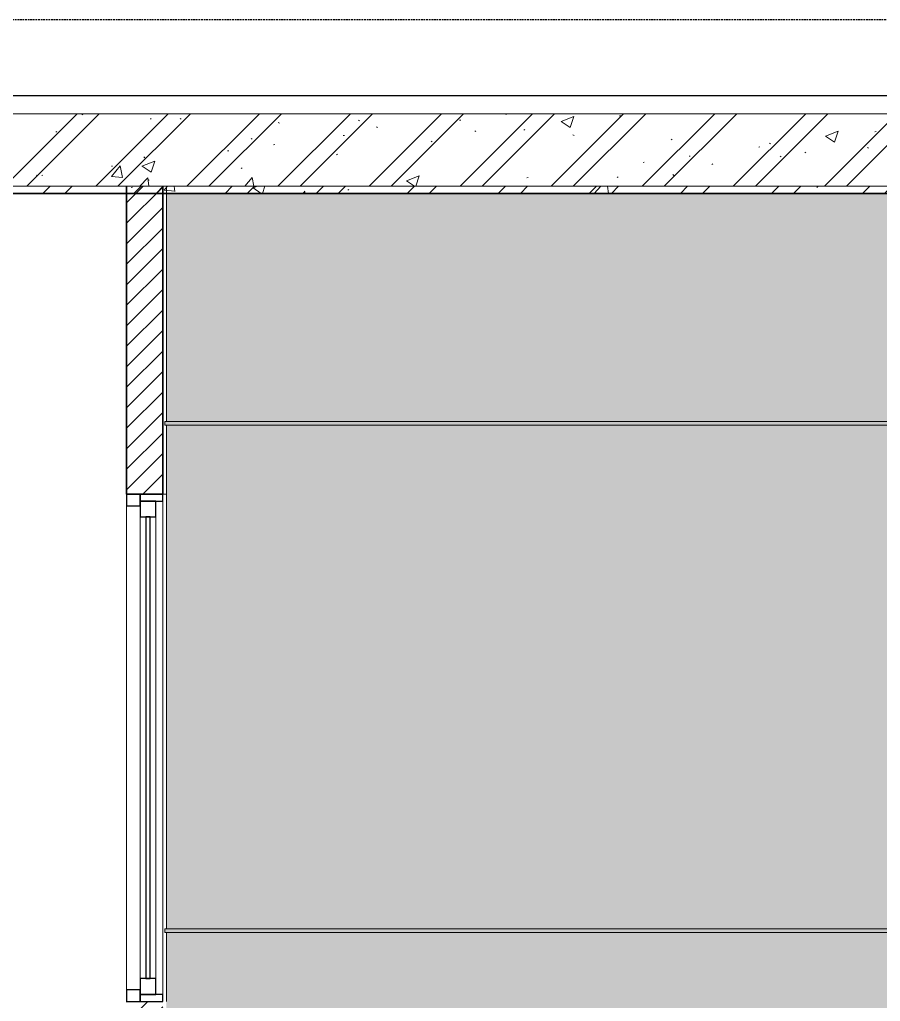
# Model space of a CAD drawing. Header units: millimetres. Extents: x 74302 to 149682, y -1785 to 49068.
# Drawn here: x 106040 to 108417, y 3100 to 5810 of the extents above; entities that cross this region are included whole.
import ezdxf

# ---------------------------------------------------------------- set-up
doc = ezdxf.new("R2010")
doc.units = ezdxf.units.MM
for name, pattern in [('Centre', [31.75, 6.35, -4.7625, 15.875, -4.7625]), ('Hidden', [7.14375, 4.7625, -2.38125]), ('IMPORT-CENTER _2_', [40.64, 25.4, -5.08, 5.08, -5.08])]:
    doc.linetypes.add(name, pattern=pattern)
for name, color, linetype, lineweight in [('0-3', 90, 'Continuous', 5), ('A-DETL-GENF', 92, 'Continuous', 18), ('A-DETL-GENF-3', 92, 'Hidden', 25), ('A-DETL-GENF-4', 9, 'Continuous', 18), ('A-DETL-THIN', 151, 'Continuous', 18), ('A-FLOR-FNSH-1', 250, 'Continuous', 35), ('A-FLOR-LEVL-2', 51, 'Centre', 9), ('A-FLOR-PATT-1', 253, 'Continuous', 18), ('A-GLAZ', 151, 'Continuous', 18), ('A-GLAZ-1', 151, 'Continuous', 25), ('A-WALL', 113, 'Continuous', 18), ('A-WALL-2', 250, 'Continuous', 35), ('A-WALL-FNSH-1', 7, 'Continuous', 18), ('A-WALL-PATT-3', 111, 'Continuous', 18), ('A-WALL-PATT-4', 255, 'Continuous', 5), ('G-IMPT', 8, 'Continuous', 18), ('G-IMPT-4', 8, 'IMPORT-CENTER _2_', 18), ('M-EQPM', 50, 'Continuous', 18), ('M-EQPM-2', 50, 'Continuous', 25)]:
    doc.layers.add(name, color=color, linetype=linetype, lineweight=lineweight)
pattern_1 = [(50, (43579.63, 15725), (364.368, -31.878), [38.1, -419.1]), (355, (43579.63, 15725), (-70.486, 382.113), [30.48, -335.28]), (100.451, (43610, 15722.34), (293.885, 350.233), [32.38, -356.18]), (46.184, (43579.63, 15826.6), (542.158, -84.086), [57.15, -628.65]), (96.636, (43624.8, 15819.6), (474.805, 494.855), [48.57, -534.27]), (351.184, (43579.6, 15826.6), (474.81, 494.85), [45.72, -502.92]), (21, (43630.43, 15801.2), (303.2285, -204.5305), [38.1, -419.1]), (326, (43630.43, 15801.2), (123.604, 368.376), [30.48, -335.28]), (71.451, (43655.7, 15784.16), (426.834, 163.843), [32.38, -356.18]), (37.5, (43579.63, 15725), (6.1766, 169.1102), [3.353, -327.863, 3.353, -337.007, -336.55]), (37.5, (43579.63, 15725), (6.1766, 169.1102), [-671.576, 3.353, -333.197]), (7.5, (43579.63, 15725), (133.639, 200.3615), [3.353, -190.703, 3.353, -320.243, -128.27]), (7.5, (43579.63, 15725), (133.639, 200.3615), [-517.652, 3.353, -124.917]), (327.5, (43466.34, 15725), (271.1818, -11.4584), [3.353, -123.647, 3.353, -392.887, -525.78]), (327.5, (43466.34, 15725), (271.1818, -11.4584), [-523.24, 3.353, -522.427]), (317.5, (43415.54, 15725), (296.2585, 50.853), [3.353, -161.747, 3.353, -259.791, -373.38]), (317.5, (43415.54, 15725), (296.2585, 50.853), [-428.244, 3.353, -370.027]), (45, (43579.63, 15725), (-125.7236, 125.7236), []), (45, (43579.63, 15915.5), (-125.7236, 125.7236), [])]

# ---------------------------------------------------------------- blocks, each defined once
blk = doc.blocks.new('NCV_TKTC_KET CAU_rvt-3-TKCS_SẢNH - BẬC CẤP 2 - MẶT CẮT 2')
at = {"layer": 'A-FLOR-PATT-1'}
h = blk.add_hatch(dxfattribs=at)
h.set_pattern_fill('FP_19', color=256, style=0, pattern_type=2)
h.set_pattern_definition(pattern_1)
h.paths.add_polyline_path([(44235.3, 5330), (44235.3, 5350), (40237.8, 5350), (40237.8, 5330), (43472.2, 5330)])
h.paths.add_polyline_path([(44536.1, 5330), (44536.9, 5330), (44536.9, 5500), (44536.1, 5500), (44536.1, 5330)])
h = blk.add_hatch(dxfattribs=at)
h.set_pattern_fill('FP_19', color=256, style=0, pattern_type=2)
h.set_pattern_definition(pattern_1)
h.paths.add_polyline_path([(44235.3, 5330), (44235.3, 5350), (40237.8, 5350), (40237.8, 5330), (43472.2, 5330)])
h.paths.add_polyline_path([(44536.1, 5330), (44536.9, 5330), (44536.9, 5500), (44536.1, 5500), (44536.1, 5330)])
at = {"layer": 'A-FLOR-FNSH-1'}
blk.add_line((40237.8, 5330), (44235.3, 5330), dxfattribs=at)
blk = doc.blocks.new('M_Fixed - 1200 x 1400-2147275-TKCS_SẢNH - BẬC CẤP 2 - MẶT CẮT 2')
at = {"layer": 'A-GLAZ'}
for p, q in [((41687.4, 4481), (41687.4, 3119)), ((41587.4, 3132), (41587.4, 4468)), ((41624.4, 3163), (41624.4, 4437)), ((41668.4, 4437), (41668.4, 3163))]:
    blk.add_line(p, q, dxfattribs=at)
at = {"layer": 'A-GLAZ-1'}
for p, q in [((41624.4, 4500), (41587.4, 4500)), ((41587.4, 4500), (41587.4, 4468)), ((41687.4, 4500), (41624.4, 4500)), ((41624.4, 4500), (41624.4, 4481)), ((41624.4, 4468), (41624.4, 4500)), ((41687.4, 4481), (41687.4, 4500)), ((41668.4, 4481), (41624.4, 4481)), ((41624.4, 4481), (41624.4, 4437)), ((41624.4, 4481), (41687.4, 4481)), ((41668.4, 4437), (41668.4, 4481)), ((41587.4, 4468), (41624.4, 4468)), ((41624.4, 4437), (41668.4, 4437)), ((41652.4, 4437), (41640.4, 4437)), ((41640.4, 4437), (41640.4, 3163)), ((41652.4, 3163), (41652.4, 4437)), ((41668.4, 3163), (41624.4, 3163)), ((41624.4, 3163), (41624.4, 3119)), ((41640.4, 3163), (41652.4, 3163)), ((41668.4, 3119), (41668.4, 3163)), ((41624.4, 3132), (41587.4, 3132)), ((41587.4, 3132), (41587.4, 3100)), ((41624.4, 3100), (41624.4, 3132)), ((41624.4, 3119), (41668.4, 3119)), ((41687.4, 3119), (41624.4, 3119)), ((41624.4, 3119), (41624.4, 3100)), ((41687.4, 3100), (41687.4, 3119)), ((41587.4, 3100), (41624.4, 3100)), ((41624.4, 3100), (41687.4, 3100))]:
    blk.add_line(p, q, dxfattribs=at)
blk = doc.blocks.new('TKTC_XREF_251221_MB TANG 2-7 - TKTC_XREF_260130_MB TANG 2-5_dwg_$cc-V24-TKCS_SẢNH - BẬC CẤP 2 - MẶT CẮT 2')
at = {"layer": 'G-IMPT-4'}
for p, q in [((41776.4, 5600), (41897.5, 5600)), ((41836.6, 5600), (41837.4, 5600))]:
    blk.add_line(p, q, dxfattribs=at)
at = {"layer": 'M-EQPM'}
for p, q in [((41837, 5600), (41792, 5600)), ((41792, 5600), (41882, 5600)), ((41882, 5600), (41837, 5600)), ((41837.3, 5600), (41837.3, 5600))]:
    blk.add_line(p, q, dxfattribs=at)
blk = doc.blocks.new('TKTC_XREF_251221_MB TANG 2-7 - TKTC_XREF_260130_MB TANG 2-5_dwg_CUM U_DN100-V25-TKCS_SẢNH - BẬC CẤP 2 - MẶT CẮT 2')
at = {"layer": 'G-IMPT'}
for p, q in [((41783.7, 5600), (41781.5, 5600)), ((41782.5, 5600), (41891.4, 5600)), ((41782.8, 5600), (41782.5, 5600)), ((41789.4, 5600), (41782.6, 5600)), ((41788.3, 5600), (41783.7, 5600)), ((41783.7, 5600), (41783.7, 5600)), ((41784.8, 5600), (41784, 5600)), ((41787.3, 5600), (41784.8, 5600)), ((41787.3, 5600), (41784.8, 5600)), ((41787.3, 5600), (41784.8, 5600)), ((41788.1, 5600), (41787.3, 5600)), ((41790.6, 5600), (41788.3, 5600)), ((41788.3, 5600), (41788.3, 5600)), ((41788.8, 5600), (41885.1, 5600)), ((41792, 5600), (41882, 5600)), ((41886.4, 5600), (41884.1, 5600)), ((41892.1, 5600), (41885.2, 5600)), ((41886.3, 5600), (41886.4, 5600)), ((41890.9, 5600), (41886.4, 5600)), ((41887.4, 5600), (41886.7, 5600)), ((41889.9, 5600), (41887.4, 5600)), ((41889.9, 5600), (41887.4, 5600)), ((41889.9, 5600), (41887.4, 5600)), ((41890.7, 5600), (41889.9, 5600)), ((41893.2, 5600), (41890.9, 5600)), ((41890.9, 5600), (41890.9, 5600)), ((41891.8, 5600), (41891.4, 5600))]:
    blk.add_line(p, q, dxfattribs=at)
at = {"layer": 'G-IMPT', "flags": 128}
for points in [[(41790.5, 5600), (41792.1, 5600), (41792, 5600), (41779.9, 5600), (41779.9, 5600), (41781.4, 5600)], [(41781.5, 5600), (41781.4, 5600), (41790.5, 5600), (41790.6, 5600)], [(41788, 5600), (41788.1, 5600), (41784, 5600), (41784, 5600)], [(41789.1, 5600), (41788.8, 5600), (41792, 5600)], [(41885.4, 5600), (41885.1, 5600), (41882, 5600)], [(41893.2, 5600), (41894.7, 5600), (41894.7, 5600), (41882.5, 5600), (41882.6, 5600), (41884.1, 5600)], [(41884.1, 5600), (41884.1, 5600), (41893.2, 5600), (41893.2, 5600)], [(41890.7, 5600), (41890.7, 5600), (41886.7, 5600), (41886.6, 5600)]]:
    blk.add_lwpolyline(points, dxfattribs=at)
blk = doc.blocks.new('TKTC_XREF_251221_MB TANG 2-7 - TKTC_XREF_260130_MB TANG 2-5_dwg_$cc-V26-TKCS_SẢNH - BẬC CẤP 2 - MẶT CẮT 2')
at = {"layer": 'G-IMPT-4'}
for p, q in [((41986.7, 5600), (42139.7, 5600)), ((42063.2, 5600), (42063.2, 5600))]:
    blk.add_line(p, q, dxfattribs=at)
at = {"layer": 'M-EQPM'}
for p, q in [((42063.2, 5600), (42006.3, 5600)), ((42006.3, 5600), (42120, 5600)), ((42117.2, 5600), (42009.1, 5600)), ((42009.1, 5600), (42063.2, 5600)), ((42063.2, 5600), (42117.2, 5600)), ((42120, 5600), (42063.2, 5600))]:
    blk.add_line(p, q, dxfattribs=at)
blk = doc.blocks.new('TKTC_XREF_251221_MB TANG 2-7 - TKTC_XREF_260130_MB TANG 2-5_dwg_CUM U_DN100-V27-TKCS_SẢNH - BẬC CẤP 2 - MẶT CẮT 2')
at = {"layer": 'G-IMPT'}
for p, q in [((41993.5, 5600), (41991.6, 5600)), ((41991.6, 5600), (42006.9, 5600)), ((41993.5, 5600), (41996.3, 5600)), ((42005, 5600), (41993.5, 5600)), ((41994.9, 5600), (42003.5, 5600)), ((42132.9, 5600), (41995.2, 5600)), ((41996.3, 5600), (42002.1, 5600)), ((41996.7, 5600), (41997.6, 5600)), ((41996.7, 5600), (42001.8, 5600)), ((41997.6, 5600), (42000.8, 5600)), ((41997.6, 5600), (42000.8, 5600)), ((41997.6, 5600), (42000.8, 5600)), ((42000.8, 5600), (42001.8, 5600)), ((42002.1, 5600), (42005, 5600)), ((42124.9, 5600), (42003.2, 5600)), ((42003.2, 5600), (42007.2, 5600)), ((42006.9, 5600), (42005, 5600)), ((42120.9, 5600), (42007.2, 5600)), ((42124.9, 5600), (42120.9, 5600)), ((42123.1, 5600), (42121.2, 5600)), ((42121.2, 5600), (42136.6, 5600)), ((42123.1, 5600), (42126, 5600)), ((42134.6, 5600), (42123.1, 5600)), ((42124.6, 5600), (42133.2, 5600)), ((42126, 5600), (42131.8, 5600)), ((42126.3, 5600), (42127.3, 5600)), ((42126.3, 5600), (42131.4, 5600)), ((42127.3, 5600), (42130.5, 5600)), ((42127.3, 5600), (42130.5, 5600)), ((42127.3, 5600), (42130.5, 5600)), ((42130.5, 5600), (42131.4, 5600)), ((42131.8, 5600), (42134.6, 5600)), ((42136.6, 5600), (42134.6, 5600))]:
    blk.add_line(p, q, dxfattribs=at)
blk = doc.blocks.new('TKTC_XREF_251221_MB TANG 2-7 - TKTC_XREF_260130_MB TANG 2-5_dwg_$cc-V28-TKCS_SẢNH - BẬC CẤP 2 - MẶT CẮT 2')
at = {"layer": 'G-IMPT-4'}
for p, q in [((41666.8, 5600), (41513.7, 5600)), ((41590.2, 5600), (41590.2, 5600))]:
    blk.add_line(p, q, dxfattribs=at)
at = {"layer": 'M-EQPM'}
for p, q in [((41647.1, 5600), (41533.4, 5600)), ((41533.4, 5600), (41590.2, 5600)), ((41590.2, 5600), (41536.2, 5600)), ((41536.2, 5600), (41644.3, 5600)), ((41644.3, 5600), (41590.2, 5600)), ((41590.2, 5600), (41647.1, 5600))]:
    blk.add_line(p, q, dxfattribs=at)
blk = doc.blocks.new('TKTC_XREF_251221_MB TANG 2-7 - TKTC_XREF_260130_MB TANG 2-5_dwg_$cc-V29-TKCS_SẢNH - BẬC CẤP 2 - MẶT CẮT 2')
at = {"layer": 'G-IMPT-4'}
for p, q in [((41381.3, 5600), (41502.4, 5600)), ((41441.5, 5600), (41442.3, 5600))]:
    blk.add_line(p, q, dxfattribs=at)
at = {"layer": 'M-EQPM'}
for p, q in [((41441.9, 5600), (41396.9, 5600)), ((41396.9, 5600), (41486.9, 5600)), ((41486.9, 5600), (41441.9, 5600)), ((41442.2, 5600), (41442.2, 5600))]:
    blk.add_line(p, q, dxfattribs=at)
blk = doc.blocks.new('TKTC_XREF_251221_MB TANG 2-7 - TKTC_XREF_251221_MB TANG 2-7-2039446-TKCS_SẢNH - BẬC CẤP 2 - MẶT CẮT 2')
at = {"layer": 'M-EQPM'}
for p, q in [((42136.6, 5600), (41384.8, 5600)), ((41384.8, 5600), (42136.9, 5600)), ((42136.9, 5600), (42136.6, 5600))]:
    blk.add_line(p, q, dxfattribs=at)
at = {"layer": 'M-EQPM-2'}
blk.add_line((38056.9, 5600), (48882.3, 5600), dxfattribs=at)
for name, p in [('TKTC_XREF_251221_MB TANG 2-7 - TKTC_XREF_260130_MB TANG 2-5_dwg_$cc-V29-TKCS_SẢNH - BẬC CẤP 2 - MẶT CẮT 2', (0, 0)), ('TKTC_XREF_251221_MB TANG 2-7 - TKTC_XREF_260130_MB TANG 2-5_dwg_CUM U_DN100-V25-TKCS_SẢNH - BẬC CẤP 2 - MẶT CẮT 2', (-395.1, 0)), ('TKTC_XREF_251221_MB TANG 2-7 - TKTC_XREF_260130_MB TANG 2-5_dwg_$cc-V28-TKCS_SẢNH - BẬC CẤP 2 - MẶT CẮT 2', (0, 0)), ('TKTC_XREF_251221_MB TANG 2-7 - TKTC_XREF_260130_MB TANG 2-5_dwg_CUM U_DN100-V27-TKCS_SẢNH - BẬC CẤP 2 - MẶT CẮT 2', (-473.8, 0)), ('TKTC_XREF_251221_MB TANG 2-7 - TKTC_XREF_260130_MB TANG 2-5_dwg_$cc-V24-TKCS_SẢNH - BẬC CẤP 2 - MẶT CẮT 2', (0, 0)), ('TKTC_XREF_251221_MB TANG 2-7 - TKTC_XREF_260130_MB TANG 2-5_dwg_CUM U_DN100-V25-TKCS_SẢNH - BẬC CẤP 2 - MẶT CẮT 2', (0, 0)), ('TKTC_XREF_251221_MB TANG 2-7 - TKTC_XREF_260130_MB TANG 2-5_dwg_$cc-V26-TKCS_SẢNH - BẬC CẤP 2 - MẶT CẮT 2', (0, 0)), ('TKTC_XREF_251221_MB TANG 2-7 - TKTC_XREF_260130_MB TANG 2-5_dwg_CUM U_DN100-V27-TKCS_SẢNH - BẬC CẤP 2 - MẶT CẮT 2', (0, 0))]:
    blk.add_blockref(name, p)
blk = doc.blocks.new('BORDER VIEW - BORDER VIEW-2359274-TKCS_SẢNH - BẬC CẤP 2 - MẶT CẮT 2')
at = {"layer": 'A-DETL-GENF-3'}
blk.add_line((38206.9, 5809.6), (48732.3, 5809.6), dxfattribs=at)

msp = doc.modelspace()

# ---------------------------------------------------------------- hatches: boundary and pattern name
at = {"layer": 'A-DETL-GENF-4'}
h = msp.add_hatch(dxfattribs=at)
h.set_pattern_fill('FP_19', color=256, style=0, pattern_type=2)
h.set_pattern_definition([(50, (108327.66, 15725), (364.368, -31.878), [38.1, -419.1]), (355, (108327.66, 15725), (-70.486, 382.113), [30.48, -335.28]), (100.451, (108358.02, 15722.34), (293.885, 350.233), [32.38, -356.18]), (46.184, (108327.66, 15826.6), (542.158, -84.086), [57.15, -628.65]), (96.636, (108372.84, 15819.6), (474.805, 494.855), [48.57, -534.27]), (351.184, (108327.66, 15826.6), (474.81, 494.85), [45.72, -502.92]), (21, (108378.46, 15801.2), (303.2285, -204.5305), [38.1, -419.1]), (326, (108378.46, 15801.2), (123.604, 368.376), [30.48, -335.28]), (71.451, (108403.73, 15784.16), (426.834, 163.843), [32.38, -356.18]), (37.5, (108327.66, 15725), (6.1766, 169.1102), [3.353, -327.863, 3.353, -337.007, -336.55]), (37.5, (108327.66, 15725), (6.1766, 169.1102), [-671.576, 3.353, -333.197]), (7.5, (108327.66, 15725), (133.639, 200.3615), [3.353, -190.703, 3.353, -320.243, -128.27]), (7.5, (108327.66, 15725), (133.639, 200.3615), [-517.652, 3.353, -124.917]), (327.5, (108214.37, 15725), (271.1818, -11.4584), [3.353, -123.647, 3.353, -392.887, -525.78]), (327.5, (108214.37, 15725), (271.1818, -11.4584), [-523.24, 3.353, -522.427]), (317.5, (108163.57, 15725), (296.2585, 50.853), [3.353, -161.747, 3.353, -259.791, -373.38]), (317.5, (108163.57, 15725), (296.2585, 50.853), [-428.244, 3.353, -370.027]), (45, (108327.66, 15725), (-125.7236, 125.7236), []), (45, (108327.66, 15915.5), (-125.7236, 125.7236), [])])
h.paths.add_polyline_path([(108983.3, 4950), (109284.2, 4950), (109284.2, 5550), (102805, 5550), (102805, 5350), (104683.7, 5350), (104683.7, 4950), (104983.7, 4950), (104983.7, 5350), (108983.3, 5350)])
at = {"layer": 'A-WALL-PATT-3'}
h = msp.add_hatch(dxfattribs=at)
h.set_pattern_fill('FP_18', color=256, style=0, pattern_type=2)
h.set_pattern_definition([(45, (108327.66, 15725), (-28.28427, 28.28427), [])])
h.paths.add_polyline_path([(106435.4, 2150), (106435.4, 3100), (106335.4, 3100), (106335.4, 2150)])
h.paths.add_polyline_path([(106435.4, 4500), (106435.4, 5350), (106335.4, 5350), (106335.4, 4500)])
at = {"layer": 'A-WALL-PATT-4'}
h = msp.add_hatch(color=256, dxfattribs=at)
h.paths.add_polyline_path([(106445.4, 2200), (108580, 2200), (108580, 3290), (106445.4, 3290), (106445.4, 2205)])
h.paths.add_polyline_path([(108580, 3300), (108580, 4690), (106445.4, 4690), (106445.4, 3300), (108220.2, 3300)])
h.paths.add_polyline_path([(106445.4, 4700), (108580, 4700), (108580, 5330), (106445.4, 5330), (106445.4, 4703.3)])
for points in [[(106441.5, 4690), (108580, 4690), (108580, 4700), (106441.4, 4700), (106441.4, 4690)], [(108574.9, 3290), (108580, 3290), (108580, 3300), (106441.4, 3300), (106441.4, 3290), (108220.2, 3290)]]:
    msp.add_hatch(color=256, dxfattribs=at).paths.add_polyline_path(points)

# ---------------------------------------------------------------- linework, layer by layer
at = {"layer": 'A-DETL-THIN'}
for p, q in [((109284.2, 5550), (102805, 5550)), ((104983.7, 5350), (108983.3, 5350))]:
    msp.add_line(p, q, dxfattribs=at)
at = {"layer": 'A-FLOR-LEVL-2'}
msp.add_line((102167.3, 5600), (114458.9, 5600), dxfattribs=at)
at = {"layer": 'A-WALL'}
for p, q in [((106445.4, 4700), (109295, 4700)), ((109295, 4690), (106445.4, 4690)), ((106445.4, 4500), (106445.4, 3300)), ((106441.4, 3300), (106441.4, 3290)), ((106441.4, 3300), (109295, 3300)), ((109295, 3290), (106441.4, 3290)), ((106445.4, 3290), (106445.4, 3100))]:
    msp.add_line(p, q, dxfattribs=at)
at = {"layer": 'A-WALL-2'}
for p, q in [((106335.4, 5350), (106335.4, 4500)), ((106435.4, 4500), (106435.4, 5350)), ((106335.4, 4500), (106435.4, 4500))]:
    msp.add_line(p, q, dxfattribs=at)
at = {"layer": 'A-WALL-FNSH-1'}
for p, q in [((106445.4, 4700), (106445.4, 5350)), ((106441.4, 4690), (106441.4, 4700)), ((106441.4, 4700), (106445.4, 4700)), ((106445.4, 4690), (106441.4, 4690)), ((106445.4, 4500), (106445.4, 4690)), ((106435.4, 4500), (106445.4, 4500))]:
    msp.add_line(p, q, dxfattribs=at)

# ---------------------------------------------------------------- block references
at = {"layer": '0-3'}
msp.add_blockref('NCV_TKTC_KET CAU_rvt-3-TKCS_SẢNH - BẬC CẤP 2 - MẶT CẮT 2', (64748, 0), dxfattribs=at)
at = {"layer": 'A-DETL-GENF'}
msp.add_blockref('BORDER VIEW - BORDER VIEW-2359274-TKCS_SẢNH - BẬC CẤP 2 - MẶT CẮT 2', (64748, 0), dxfattribs=at)
at = {"layer": 'A-GLAZ'}
msp.add_blockref('M_Fixed - 1200 x 1400-2147275-TKCS_SẢNH - BẬC CẤP 2 - MẶT CẮT 2', (64748, 0), dxfattribs=at)
at = {"layer": 'M-EQPM'}
msp.add_blockref('TKTC_XREF_251221_MB TANG 2-7 - TKTC_XREF_251221_MB TANG 2-7-2039446-TKCS_SẢNH - BẬC CẤP 2 - MẶT CẮT 2', (64748, 0), dxfattribs=at)

doc.saveas('drawing.dxf')
